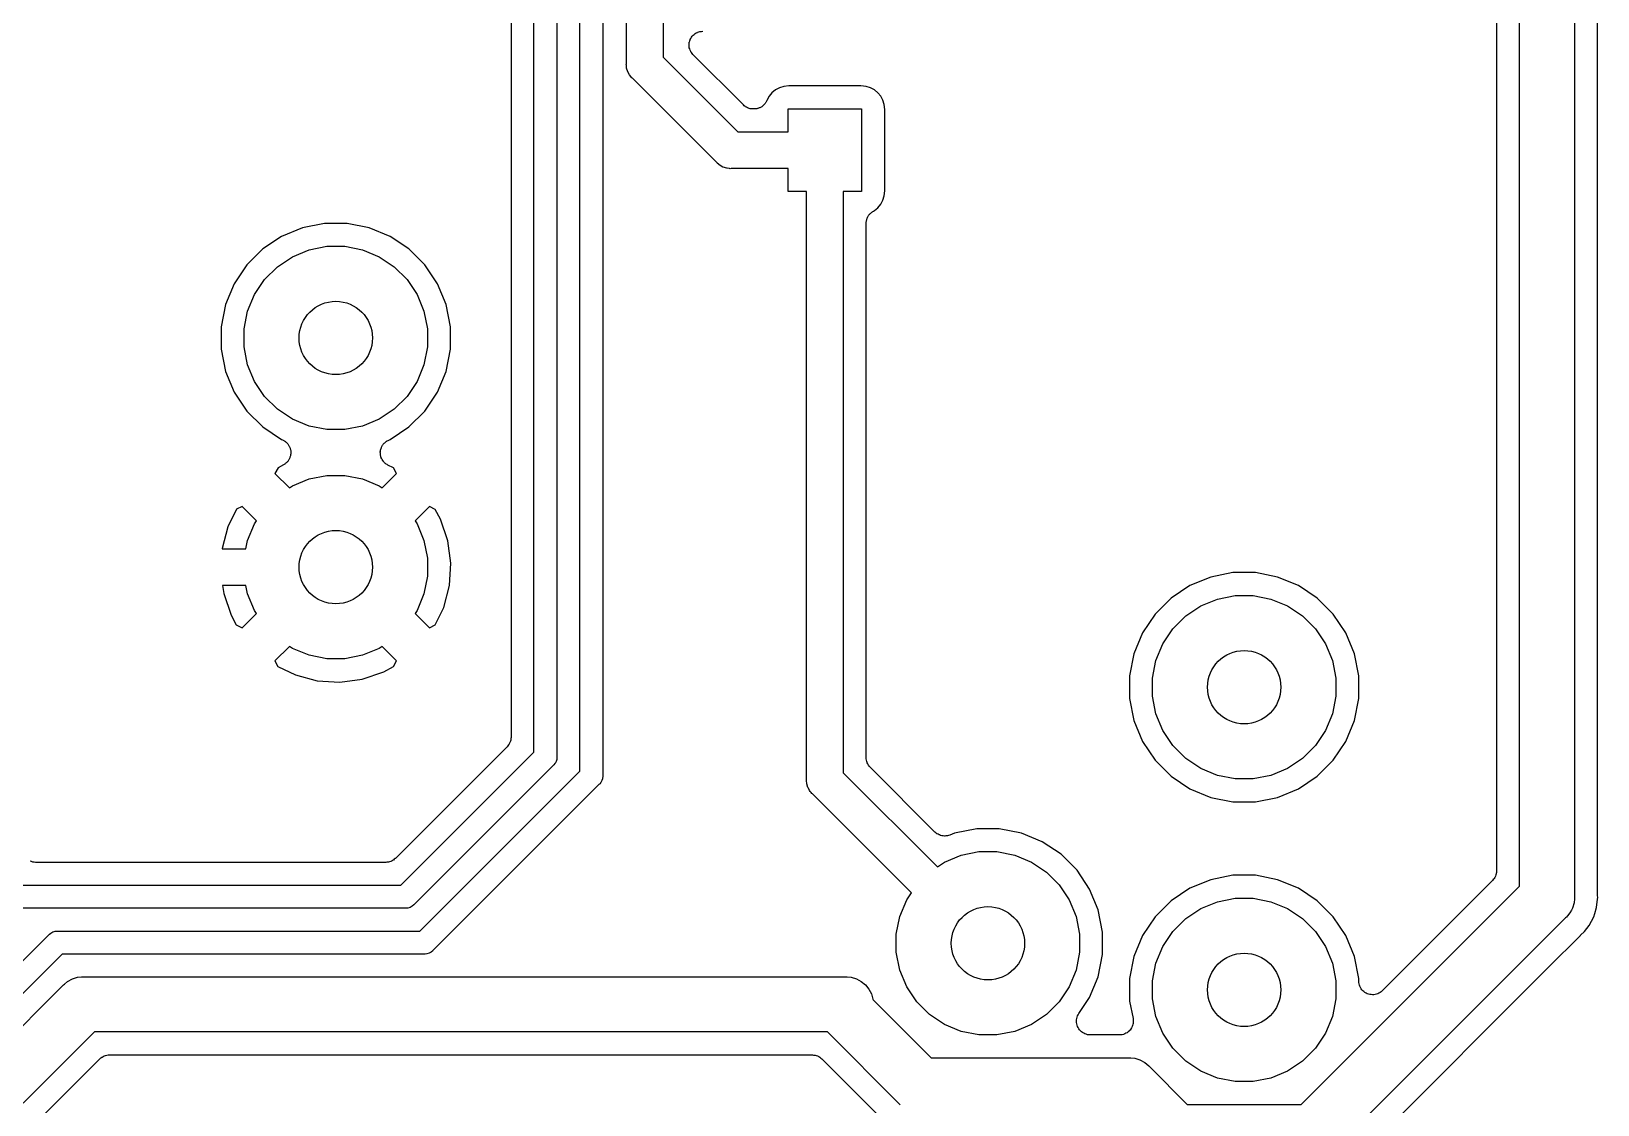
# Model space of a CAD drawing. Extents: x 44 to 126, y -146 to -44.
# Drawn here: x 88.88 to 105.96, y -132.06 to -120.35 of the extents above; entities that cross this region are included whole.
import ezdxf

# ---------------------------------------------------------------- set-up
doc = ezdxf.new("R2010")
doc.units = 0
doc.layers.add('BLACK', color=7, linetype='CONTINUOUS')

msp = doc.modelspace()

# ---------------------------------------------------------------- linework, layer by layer
at = {"layer": 'BLACK', "linetype": 'CONTINUOUS'}
for p, q in [((105.11, -129.678), (105.11, -114.026)), ((105.71, -114.026), (105.71, -129.787)), ((104.86, -114.26), (104.86, -129.512)), ((105.96, -129.768), (105.96, -114.26)), ((95.371, -120.707), (95.371, -114.721)), ((95.771, -114.648), (95.771, -120.634)), ((94.863, -128.141), (94.863, -115.106)), ((95.113, -115.06), (95.113, -128.129)), ((94.613, -115.267), (94.613, -128.264)), ((94.363, -128.218), (94.363, -115.313)), ((94.113, -115.479), (94.113, -128.053)), ((96.0727, -120.431), (96.0791, -120.419)), ((96.0791, -120.419), (96.0797, -120.418)), ((96.0797, -120.418), (96.0802, -120.417)), ((96.0802, -120.417), (96.0889, -120.407)), ((96.0889, -120.407), (96.0975, -120.396)), ((96.0975, -120.396), (96.0983, -120.396)), ((96.0983, -120.396), (96.099, -120.395)), ((96.099, -120.395), (96.1095, -120.386)), ((96.1095, -120.386), (96.12, -120.378)), ((96.12, -120.378), (96.1209, -120.377)), ((96.1209, -120.377), (96.1217, -120.377)), ((96.1217, -120.377), (96.1337, -120.37)), ((96.1337, -120.37), (96.1458, -120.364)), ((96.1458, -120.364), (96.1467, -120.363)), ((96.1467, -120.363), (96.1476, -120.363)), ((96.1476, -120.363), (96.1607, -120.359)), ((96.1607, -120.359), (96.1737, -120.355)), ((96.1737, -120.355), (96.1747, -120.355)), ((96.1747, -120.355), (96.1757, -120.355)), ((96.1757, -120.355), (96.1892, -120.353)), ((96.1892, -120.353), (96.2028, -120.352)), ((96.0543, -120.5), (96.0558, -120.487)), ((96.0544, -120.501), (96.0543, -120.5)), ((96.0543, -120.502), (96.0544, -120.501)), ((96.0557, -120.516), (96.0543, -120.502)), ((96.0568, -120.529), (96.0557, -120.516)), ((96.0558, -120.487), (96.0571, -120.473)), ((96.0571, -120.53), (96.0568, -120.529)), ((96.0571, -120.473), (96.0573, -120.472)), ((96.0572, -120.531), (96.0571, -120.53)), ((96.0612, -120.544), (96.0572, -120.531)), ((96.0573, -120.472), (96.0575, -120.471)), ((96.0575, -120.471), (96.0615, -120.458)), ((96.065, -120.557), (96.0612, -120.544)), ((96.0615, -120.458), (96.0654, -120.445)), ((96.0655, -120.558), (96.065, -120.557)), ((96.0654, -120.445), (96.0659, -120.444)), ((96.0658, -120.559), (96.0655, -120.558)), ((96.0722, -120.571), (96.0658, -120.559)), ((96.0659, -120.444), (96.0662, -120.443)), ((96.0662, -120.443), (96.0727, -120.431)), ((96.0785, -120.583), (96.0722, -120.571)), ((96.0791, -120.584), (96.0785, -120.583)), ((96.0796, -120.585), (96.0791, -120.584)), ((96.0882, -120.596), (96.0796, -120.585)), ((95.37, -120.717), (95.371, -120.707)), ((95.371, -120.727), (95.37, -120.717)), ((95.3739, -120.756), (95.371, -120.727)), ((95.371, -120.727), (95.371, -120.727)), ((95.3853, -120.794), (95.3739, -120.756)), ((95.771, -120.634), (96.5868, -121.45)), ((96.0967, -120.606), (96.0882, -120.596)), ((96.0981, -120.608), (96.0967, -120.606)), ((96.0982, -120.608), (96.0981, -120.608)), ((96.6465, -121.156), (96.0982, -120.608)), ((96.0982, -120.608), (96.0982, -120.608)), ((96.0982, -120.608), (96.0982, -120.608)), ((95.4039, -120.829), (95.3853, -120.794)), ((95.4289, -120.859), (95.4039, -120.829)), ((95.4365, -120.865), (95.4289, -120.859)), ((96.3556, -121.784), (95.4365, -120.865)), ((96.9271, -121.06), (96.902, -121.107)), ((96.9584, -121.022), (96.9271, -121.06)), ((96.9964, -120.991), (96.9584, -121.022)), ((97.0399, -120.968), (96.9964, -120.991)), ((97.087, -120.954), (97.0399, -120.968)), ((97.1434, -120.948), (97.087, -120.954)), ((97.9286, -120.948), (97.1434, -120.948)), ((97.985, -120.954), (97.9286, -120.948)), ((98.0321, -120.968), (97.985, -120.954)), ((98.0756, -120.991), (98.0321, -120.968)), ((98.1136, -121.022), (98.0756, -120.991)), ((98.1449, -121.06), (98.1136, -121.022)), ((98.1681, -121.104), (98.1449, -121.06)), ((98.1824, -121.151), (98.1681, -121.104)), ((96.6571, -121.165), (96.6465, -121.156)), ((96.6678, -121.174), (96.6571, -121.165)), ((96.6685, -121.174), (96.6678, -121.174)), ((96.6691, -121.175), (96.6685, -121.174)), ((96.6813, -121.181), (96.6691, -121.175)), ((96.6934, -121.188), (96.6813, -121.181)), ((96.6942, -121.188), (96.6934, -121.188)), ((96.6949, -121.188), (96.6942, -121.188)), ((96.7082, -121.193), (96.6949, -121.188)), ((96.7213, -121.197), (96.7082, -121.193)), ((96.7221, -121.197), (96.7213, -121.197)), ((96.7229, -121.197), (96.7221, -121.197)), ((96.7367, -121.198), (96.7229, -121.197)), ((96.7504, -121.2), (96.7367, -121.198)), ((96.752, -121.2), (96.7504, -121.2)), ((96.7525, -121.2), (96.752, -121.2)), ((96.752, -121.2), (96.752, -121.2)), ((96.752, -121.2), (96.752, -121.2)), ((96.7635, -121.2), (96.7525, -121.2)), ((96.7702, -121.199), (96.7635, -121.2)), ((96.7769, -121.199), (96.7702, -121.199)), ((96.7847, -121.198), (96.7769, -121.199)), ((96.7926, -121.197), (96.7847, -121.198)), ((96.7991, -121.195), (96.7926, -121.197)), ((96.8057, -121.194), (96.7991, -121.195)), ((96.813, -121.191), (96.8057, -121.194)), ((96.8207, -121.189), (96.813, -121.191)), ((96.8266, -121.186), (96.8207, -121.189)), ((96.8328, -121.183), (96.8266, -121.186)), ((96.8395, -121.179), (96.8328, -121.183)), ((96.8465, -121.175), (96.8395, -121.179)), ((96.8517, -121.171), (96.8465, -121.175)), ((96.8573, -121.167), (96.8517, -121.171)), ((96.863, -121.161), (96.8573, -121.167)), ((96.8692, -121.156), (96.863, -121.161)), ((96.8735, -121.151), (96.8692, -121.156)), ((96.8783, -121.147), (96.8735, -121.151)), ((96.8828, -121.14), (96.8783, -121.147)), ((96.8879, -121.134), (96.8828, -121.14)), ((96.8911, -121.128), (96.8879, -121.134)), ((96.8949, -121.122), (96.8911, -121.128)), ((96.898, -121.115), (96.8949, -121.122)), ((96.9018, -121.108), (96.898, -121.115)), ((96.902, -121.107), (96.9018, -121.108)), ((97.136, -121.45), (97.136, -121.2)), ((97.136, -121.2), (97.936, -121.2)), ((97.936, -121.2), (97.936, -122.1)), ((98.1879, -121.207), (98.1824, -121.151)), ((98.1879, -122.093), (98.1879, -121.207)), ((96.5868, -121.45), (97.136, -121.45)), ((96.3619, -121.792), (96.3556, -121.784)), ((96.3923, -121.817), (96.3619, -121.792)), ((96.423, -121.833), (96.3923, -121.817)), ((96.4271, -121.836), (96.423, -121.833)), ((96.4648, -121.847), (96.4271, -121.836)), ((96.4686, -121.847), (96.4648, -121.847)), ((96.4942, -121.85), (96.4686, -121.847)), ((96.504, -121.851), (96.4942, -121.85)), ((96.4942, -121.85), (96.4942, -121.85)), ((96.5138, -121.85), (96.504, -121.851)), ((97.136, -121.85), (96.5138, -121.85)), ((97.136, -122.1), (97.136, -121.85)), ((97.336, -122.1), (97.136, -122.1)), ((97.336, -128.514), (97.336, -122.1)), ((97.936, -122.1), (97.736, -122.1)), ((97.736, -122.1), (97.736, -128.441)), ((98.1824, -122.149), (98.1879, -122.093)), ((98.0756, -122.309), (98.1136, -122.278)), ((98.1136, -122.278), (98.1449, -122.24)), ((98.1449, -122.24), (98.1681, -122.196)), ((98.1681, -122.196), (98.1824, -122.149)), ((92.0789, -122.448), (91.8374, -122.496)), ((92.3251, -122.448), (92.0789, -122.448)), ((92.5666, -122.496), (92.3251, -122.448)), ((97.986, -122.445), (97.9868, -122.438)), ((97.986, -122.447), (97.986, -122.445)), ((97.986, -128.275), (97.986, -122.447)), ((97.9868, -122.431), (97.9884, -122.423)), ((97.9868, -122.438), (97.9868, -122.431)), ((97.9884, -122.423), (97.9893, -122.415)), ((97.9893, -122.415), (97.9913, -122.409)), ((97.9913, -122.409), (97.9926, -122.403)), ((97.9926, -122.403), (97.9957, -122.395)), ((97.9957, -122.395), (97.9981, -122.388)), ((97.9981, -122.388), (98.0013, -122.382)), ((98.0013, -122.382), (98.0039, -122.376)), ((98.0039, -122.376), (98.0084, -122.369)), ((98.0084, -122.369), (98.0122, -122.362)), ((98.0122, -122.362), (98.0165, -122.357)), ((98.0165, -122.357), (98.0202, -122.351)), ((98.0202, -122.351), (98.0259, -122.346)), ((98.0259, -122.346), (98.031, -122.339)), ((98.031, -122.339), (98.0362, -122.335)), ((98.0362, -122.335), (98.0409, -122.331)), ((98.0409, -122.331), (98.0476, -122.326)), ((98.0476, -122.326), (98.0539, -122.321)), ((98.0539, -122.321), (98.0598, -122.318)), ((98.0598, -122.318), (98.0653, -122.314)), ((98.0653, -122.314), (98.0756, -122.309)), ((91.6099, -122.59), (91.4052, -122.727)), ((91.8374, -122.496), (91.6099, -122.59)), ((92.7941, -122.59), (92.5666, -122.496)), ((92.9988, -122.727), (92.7941, -122.59)), ((91.4052, -122.727), (91.2311, -122.901)), ((91.5645, -122.921), (91.7283, -122.812)), ((91.7283, -122.812), (91.9103, -122.736)), ((91.9103, -122.736), (92.1035, -122.698)), ((92.1035, -122.698), (92.3005, -122.698)), ((92.3005, -122.698), (92.4937, -122.736)), ((92.4937, -122.736), (92.6757, -122.812)), ((92.6757, -122.812), (92.8395, -122.921)), ((93.1729, -122.901), (92.9988, -122.727)), ((91.2311, -122.901), (91.0943, -123.106)), ((91.4252, -123.061), (91.5645, -122.921)), ((92.8395, -122.921), (92.9788, -123.061)), ((93.3097, -123.106), (93.1729, -122.901)), ((91.0943, -123.106), (91, -123.333)), ((91.3158, -123.224), (91.4252, -123.061)), ((92.9788, -123.061), (93.0882, -123.224)), ((93.404, -123.333), (93.3097, -123.106)), ((91.2404, -123.406), (91.3158, -123.224)), ((93.0882, -123.224), (93.1636, -123.406)), ((91, -123.333), (90.952, -123.575)), ((91.202, -123.6), (91.2404, -123.406)), ((93.1636, -123.406), (93.202, -123.6)), ((93.452, -123.575), (93.404, -123.333)), ((90.952, -123.575), (90.952, -123.821)), ((91.202, -123.796), (91.202, -123.6)), ((93.202, -123.6), (93.202, -123.796)), ((93.452, -123.821), (93.452, -123.575)), ((90.952, -123.821), (91, -124.063)), ((91.2404, -123.99), (91.202, -123.796)), ((93.202, -123.796), (93.1636, -123.99)), ((93.404, -124.063), (93.452, -123.821)), ((91.3158, -124.172), (91.2404, -123.99)), ((93.1636, -123.99), (93.0882, -124.172)), ((91, -124.063), (91.0943, -124.29)), ((91.4252, -124.335), (91.3158, -124.172)), ((93.0882, -124.172), (92.9788, -124.335)), ((93.3097, -124.29), (93.404, -124.063)), ((91.0943, -124.29), (91.2311, -124.495)), ((91.5645, -124.475), (91.4252, -124.335)), ((92.9788, -124.335), (92.8395, -124.475)), ((93.1729, -124.495), (93.3097, -124.29)), ((91.2311, -124.495), (91.4052, -124.669)), ((91.7283, -124.584), (91.5645, -124.475)), ((92.8395, -124.475), (92.6757, -124.584)), ((92.9988, -124.669), (93.1729, -124.495)), ((91.4052, -124.669), (91.6099, -124.806)), ((91.9103, -124.66), (91.7283, -124.584)), ((92.1035, -124.698), (91.9103, -124.66)), ((92.4937, -124.66), (92.3005, -124.698)), ((92.6757, -124.584), (92.4937, -124.66)), ((92.7941, -124.806), (92.9988, -124.669)), ((91.6099, -124.806), (91.6193, -124.81)), ((91.6193, -124.81), (91.6212, -124.81)), ((91.6212, -124.81), (91.6274, -124.814)), ((91.6274, -124.814), (91.6339, -124.817)), ((91.6339, -124.817), (91.6402, -124.821)), ((91.6402, -124.821), (91.6469, -124.825)), ((91.6469, -124.825), (91.6523, -124.829)), ((91.6523, -124.829), (91.6581, -124.833)), ((91.6581, -124.833), (91.6634, -124.839)), ((91.6634, -124.839), (91.6693, -124.843)), ((91.6693, -124.843), (91.6737, -124.849)), ((91.6737, -124.849), (91.6786, -124.854)), ((91.6786, -124.854), (91.6828, -124.86)), ((91.6828, -124.86), (91.6876, -124.866)), ((92.3005, -124.698), (92.1035, -124.698)), ((92.7127, -124.867), (92.7159, -124.863)), ((92.7159, -124.863), (92.7186, -124.858)), ((92.7186, -124.858), (92.7252, -124.851)), ((92.7252, -124.851), (92.7313, -124.844)), ((92.7313, -124.844), (92.7352, -124.841)), ((92.7352, -124.841), (92.7387, -124.837)), ((92.7387, -124.837), (92.7465, -124.832)), ((92.7465, -124.832), (92.754, -124.825)), ((92.754, -124.825), (92.7584, -124.823)), ((92.7584, -124.823), (92.7625, -124.82)), ((92.7625, -124.82), (92.7713, -124.816)), ((92.7713, -124.816), (92.7798, -124.812)), ((92.7798, -124.812), (92.7941, -124.806)), ((91.6861, -125.032), (91.6816, -125.038)), ((91.6898, -125.026), (91.6861, -125.032)), ((91.6876, -124.866), (91.6908, -124.873)), ((91.694, -125.019), (91.6898, -125.026)), ((91.6908, -124.873), (91.6947, -124.878)), ((91.6967, -125.013), (91.694, -125.019)), ((91.6947, -124.878), (91.6976, -124.885)), ((91.7001, -125.007), (91.6967, -125.013)), ((91.6976, -124.885), (91.7011, -124.892)), ((91.7024, -124.999), (91.7001, -125.007)), ((91.7011, -124.892), (91.7031, -124.899)), ((91.7053, -124.992), (91.7024, -124.999)), ((91.7031, -124.899), (91.7057, -124.906)), ((91.7067, -124.985), (91.7053, -124.992)), ((91.7057, -124.906), (91.7072, -124.913)), ((91.7088, -124.979), (91.7067, -124.985)), ((91.7072, -124.913), (91.7093, -124.92)), ((91.7096, -124.971), (91.7088, -124.979)), ((91.7093, -124.92), (91.7099, -124.927)), ((91.7111, -124.964), (91.7096, -124.971)), ((91.7099, -124.927), (91.7113, -124.934)), ((91.7112, -124.957), (91.7111, -124.964)), ((91.7113, -124.934), (91.7112, -124.942)), ((91.7112, -124.942), (91.7119, -124.95)), ((91.7119, -124.95), (91.7112, -124.957)), ((92.6872, -124.949), (92.6877, -124.944)), ((92.6881, -124.959), (92.6872, -124.949)), ((92.6876, -124.939), (92.6892, -124.93)), ((92.6877, -124.944), (92.6876, -124.939)), ((92.6884, -124.969), (92.6881, -124.959)), ((92.6895, -124.974), (92.6884, -124.969)), ((92.6892, -124.93), (92.6902, -124.92)), ((92.6899, -124.979), (92.6895, -124.974)), ((92.6927, -124.988), (92.6899, -124.979)), ((92.6902, -124.92), (92.6917, -124.916)), ((92.6917, -124.916), (92.6926, -124.911)), ((92.6926, -124.911), (92.696, -124.902)), ((92.6948, -124.997), (92.6927, -124.988)), ((92.6968, -125.002), (92.6948, -124.997)), ((92.696, -124.902), (92.6988, -124.892)), ((92.6982, -125.007), (92.6968, -125.002)), ((92.7027, -125.015), (92.6982, -125.007)), ((92.6988, -124.892), (92.7012, -124.888)), ((92.7012, -124.888), (92.703, -124.883)), ((92.7066, -125.024), (92.7027, -125.015)), ((92.703, -124.883), (92.7081, -124.875)), ((92.7095, -125.028), (92.7066, -125.024)), ((92.7081, -124.875), (92.7127, -124.867)), ((92.7118, -125.033), (92.7095, -125.028)), ((92.7179, -125.04), (92.7118, -125.033)), ((91.5725, -125.113), (91.539, -125.176)), ((91.539, -125.176), (91.6964, -125.333)), ((91.6326, -125.081), (91.5725, -125.113)), ((91.6385, -125.077), (91.6326, -125.081)), ((91.6447, -125.073), (91.6385, -125.077)), ((91.6506, -125.068), (91.6447, -125.073)), ((91.657, -125.064), (91.6506, -125.068)), ((91.662, -125.059), (91.657, -125.064)), ((91.6674, -125.055), (91.662, -125.059)), ((91.6723, -125.049), (91.6674, -125.055)), ((91.6777, -125.044), (91.6723, -125.049)), ((91.6816, -125.038), (91.6777, -125.044)), ((91.9103, -125.236), (92.1035, -125.198)), ((92.1035, -125.198), (92.3005, -125.198)), ((92.3005, -125.198), (92.4937, -125.236)), ((92.7076, -125.333), (92.865, -125.176)), ((92.7234, -125.048), (92.7179, -125.04)), ((92.7271, -125.051), (92.7234, -125.048)), ((92.7302, -125.055), (92.7271, -125.051)), ((92.7376, -125.062), (92.7302, -125.055)), ((92.7446, -125.068), (92.7376, -125.062)), ((92.7488, -125.071), (92.7446, -125.068)), ((92.7527, -125.074), (92.7488, -125.071)), ((92.7611, -125.079), (92.7527, -125.074)), ((92.7693, -125.084), (92.7611, -125.079)), ((92.7711, -125.085), (92.7693, -125.084)), ((92.8328, -125.115), (92.7711, -125.085)), ((92.865, -125.176), (92.8328, -125.115)), ((91.6964, -125.333), (91.7283, -125.312)), ((91.7283, -125.312), (91.9103, -125.236)), ((92.4937, -125.236), (92.6757, -125.312)), ((92.6757, -125.312), (92.7076, -125.333)), ((91.1798, -125.535), (91.1192, -125.567)), ((91.3372, -125.692), (91.1798, -125.535)), ((93.2242, -125.535), (93.0668, -125.692)), ((93.2874, -125.569), (93.2242, -125.535)), ((91.1192, -125.567), (91.0256, -125.758)), ((91.3158, -125.724), (91.3372, -125.692)), ((93.0668, -125.692), (93.0882, -125.724)), ((93.3442, -125.675), (93.2874, -125.569)), ((93.4247, -125.91), (93.3442, -125.675)), ((91.0256, -125.758), (90.9623, -125.996)), ((91.2404, -125.906), (91.3158, -125.724)), ((93.0882, -125.724), (93.1636, -125.906)), ((90.9623, -125.996), (90.9622, -125.998)), ((90.9622, -125.998), (91.2222, -125.998)), ((91.2222, -125.998), (91.2404, -125.906)), ((93.1636, -125.906), (93.202, -126.1)), ((93.4573, -126.154), (93.4247, -125.91)), ((93.202, -126.1), (93.202, -126.296)), ((93.4417, -126.4), (93.4573, -126.154)), ((90.9676, -126.398), (90.9793, -126.486)), ((91.2222, -126.398), (90.9676, -126.398)), ((91.2404, -126.49), (91.2222, -126.398)), ((93.202, -126.296), (93.1636, -126.49)), ((93.3784, -126.638), (93.4417, -126.4)), ((101.516, -126.4), (101.311, -126.537)), ((101.743, -126.306), (101.516, -126.4)), ((101.985, -126.258), (101.743, -126.306)), ((102.231, -126.258), (101.985, -126.258)), ((102.473, -126.306), (102.231, -126.258)), ((102.7, -126.4), (102.473, -126.306)), ((102.905, -126.537), (102.7, -126.4)), ((90.9793, -126.486), (91.0598, -126.721)), ((91.3158, -126.672), (91.2404, -126.49)), ((93.1636, -126.49), (93.0882, -126.672)), ((101.311, -126.537), (101.137, -126.711)), ((101.634, -126.622), (101.816, -126.546)), ((101.816, -126.546), (102.01, -126.508)), ((102.01, -126.508), (102.206, -126.508)), ((102.206, -126.508), (102.4, -126.546)), ((102.4, -126.546), (102.582, -126.622)), ((103.079, -126.711), (102.905, -126.537)), ((91.0598, -126.721), (91.1166, -126.827)), ((91.1798, -126.861), (91.3372, -126.704)), ((91.3372, -126.704), (91.3158, -126.672)), ((93.0882, -126.672), (93.0668, -126.704)), ((93.0668, -126.704), (93.2242, -126.861)), ((93.2848, -126.829), (93.3784, -126.638)), ((101.137, -126.711), (101, -126.916)), ((101.331, -126.871), (101.471, -126.731)), ((101.471, -126.731), (101.634, -126.622)), ((102.582, -126.622), (102.745, -126.731)), ((102.745, -126.731), (102.885, -126.871)), ((103.216, -126.916), (103.079, -126.711)), ((91.1166, -126.827), (91.1798, -126.861)), ((93.2242, -126.861), (93.2848, -126.829)), ((101.222, -127.034), (101.331, -126.871)), ((102.885, -126.871), (102.994, -127.034)), ((91.6964, -127.063), (91.539, -127.22)), ((91.7283, -127.084), (91.6964, -127.063)), ((91.9103, -127.16), (91.7283, -127.084)), ((92.6757, -127.084), (92.4937, -127.16)), ((92.7076, -127.063), (92.6757, -127.084)), ((92.865, -127.22), (92.7076, -127.063)), ((101, -126.916), (100.906, -127.143)), ((101.146, -127.216), (101.222, -127.034)), ((102.994, -127.034), (103.07, -127.216)), ((103.31, -127.143), (103.216, -126.916)), ((91.539, -127.22), (91.5712, -127.281)), ((92.1035, -127.198), (91.9103, -127.16)), ((92.3005, -127.198), (92.1035, -127.198)), ((92.4937, -127.16), (92.3005, -127.198)), ((92.8315, -127.283), (92.865, -127.22)), ((100.906, -127.143), (100.858, -127.385)), ((101.108, -127.41), (101.146, -127.216)), ((103.07, -127.216), (103.108, -127.41)), ((103.358, -127.385), (103.31, -127.143)), ((91.5712, -127.281), (91.7619, -127.374)), ((91.7619, -127.374), (91.9999, -127.438)), ((92.2456, -127.453), (92.4897, -127.421)), ((92.4897, -127.421), (92.7251, -127.34)), ((92.7251, -127.34), (92.8315, -127.283)), ((100.858, -127.385), (100.858, -127.631)), ((101.108, -127.606), (101.108, -127.41)), ((103.108, -127.41), (103.108, -127.606)), ((103.358, -127.631), (103.358, -127.385)), ((91.9999, -127.438), (92.2456, -127.453)), ((100.858, -127.631), (100.906, -127.873)), ((101.146, -127.8), (101.108, -127.606)), ((103.108, -127.606), (103.07, -127.8)), ((103.31, -127.873), (103.358, -127.631)), ((100.906, -127.873), (101, -128.1)), ((101.222, -127.982), (101.146, -127.8)), ((103.07, -127.8), (102.994, -127.982)), ((103.216, -128.1), (103.31, -127.873)), ((94.1055, -128.097), (94.1015, -128.11)), ((94.1097, -128.084), (94.1055, -128.097)), ((94.1098, -128.083), (94.1097, -128.084)), ((94.11, -128.082), (94.1098, -128.083)), ((94.1114, -128.068), (94.11, -128.082)), ((94.113, -128.055), (94.1114, -128.068)), ((94.113, -128.053), (94.113, -128.053)), ((94.113, -128.053), (94.113, -128.053)), ((94.113, -128.053), (94.113, -128.053)), ((94.113, -128.053), (94.113, -128.055)), ((101, -128.1), (101.137, -128.305)), ((101.331, -128.145), (101.222, -127.982)), ((102.994, -127.982), (102.885, -128.145)), ((103.079, -128.305), (103.216, -128.1)), ((94.0691, -128.159), (92.8526, -129.375)), ((92.9122, -129.669), (94.363, -128.218)), ((94.0779, -128.148), (94.0691, -128.159)), ((94.0868, -128.137), (94.0779, -128.148)), ((94.0871, -128.137), (94.0868, -128.137)), ((94.0876, -128.136), (94.0871, -128.137)), ((94.0942, -128.124), (94.0876, -128.136)), ((94.1009, -128.112), (94.0942, -128.124)), ((94.1011, -128.111), (94.1009, -128.112)), ((94.1015, -128.11), (94.1011, -128.111)), ((94.613, -128.276), (94.6112, -128.295)), ((94.613, -128.264), (94.6136, -128.27)), ((94.6136, -128.27), (94.613, -128.276)), ((94.613, -128.276), (94.613, -128.276)), ((94.863, -128.425), (94.863, -128.141)), ((94.863, -128.141), (94.863, -128.141)), ((95.113, -128.129), (95.113, -128.471)), ((97.9874, -128.289), (97.986, -128.275)), ((101.471, -128.285), (101.331, -128.145)), ((102.885, -128.145), (102.745, -128.285)), ((94.5721, -128.363), (93.0567, -129.878)), ((93.1193, -130.169), (94.863, -128.425)), ((94.5768, -128.359), (94.5721, -128.363)), ((94.5807, -128.354), (94.5768, -128.359)), ((94.5924, -128.34), (94.5807, -128.354)), ((94.5807, -128.354), (94.5807, -128.354)), ((94.5931, -128.339), (94.5924, -128.34)), ((94.604, -128.318), (94.5931, -128.339)), ((94.6112, -128.295), (94.604, -128.318)), ((97.736, -128.441), (98.7626, -129.468)), ((97.9886, -128.303), (97.9874, -128.289)), ((97.9888, -128.304), (97.9886, -128.303)), ((97.9889, -128.305), (97.9888, -128.304)), ((97.9929, -128.318), (97.9889, -128.305)), ((97.9967, -128.331), (97.9929, -128.318)), ((97.9971, -128.332), (97.9967, -128.331)), ((97.9973, -128.333), (97.9971, -128.332)), ((98.0038, -128.345), (97.9973, -128.333)), ((98.0102, -128.357), (98.0038, -128.345)), ((98.0107, -128.358), (98.0102, -128.357)), ((98.0111, -128.358), (98.0107, -128.358)), ((98.0198, -128.369), (98.0111, -128.358)), ((98.0285, -128.38), (98.0198, -128.369)), ((98.0295, -128.381), (98.0285, -128.38)), ((98.0296, -128.381), (98.0295, -128.381)), ((98.0299, -128.382), (98.0296, -128.381)), ((98.0296, -128.381), (98.0296, -128.381)), ((98.7364, -129.088), (98.0299, -128.382)), ((101.137, -128.305), (101.311, -128.479)), ((101.634, -128.394), (101.471, -128.285)), ((101.816, -128.47), (101.634, -128.394)), ((102.582, -128.394), (102.4, -128.47)), ((102.745, -128.285), (102.582, -128.394)), ((102.905, -128.479), (103.079, -128.305)), ((95.0721, -128.57), (93.2638, -130.378)), ((95.0768, -128.566), (95.0721, -128.57)), ((95.0807, -128.561), (95.0768, -128.566)), ((95.0924, -128.547), (95.0807, -128.561)), ((95.0807, -128.561), (95.0807, -128.561)), ((95.1041, -128.525), (95.0924, -128.547)), ((95.1097, -128.506), (95.1041, -128.525)), ((95.1112, -128.502), (95.1097, -128.506)), ((95.113, -128.483), (95.1112, -128.502)), ((95.113, -128.471), (95.1136, -128.477)), ((95.1136, -128.477), (95.113, -128.483)), ((95.113, -128.483), (95.113, -128.483)), ((97.335, -128.524), (97.336, -128.514)), ((97.3389, -128.563), (97.335, -128.524)), ((97.3503, -128.601), (97.3389, -128.563)), ((97.3556, -128.611), (97.3503, -128.601)), ((97.3689, -128.636), (97.3556, -128.611)), ((101.311, -128.479), (101.516, -128.616)), ((101.516, -128.616), (101.743, -128.71)), ((102.01, -128.508), (101.816, -128.47)), ((102.206, -128.508), (102.01, -128.508)), ((102.4, -128.47), (102.206, -128.508)), ((102.473, -128.71), (102.7, -128.616)), ((102.7, -128.616), (102.905, -128.479)), ((97.3767, -128.645), (97.3689, -128.636)), ((97.3876, -128.658), (97.3767, -128.645)), ((97.3939, -128.666), (97.3876, -128.658)), ((97.4015, -128.672), (97.3939, -128.666)), ((98.4797, -129.751), (97.4015, -128.672)), ((101.743, -128.71), (101.985, -128.758)), ((101.985, -128.758), (102.231, -128.758)), ((102.231, -128.758), (102.473, -128.71)), ((98.7472, -129.097), (98.7364, -129.088)), ((98.758, -129.106), (98.7472, -129.097)), ((98.7585, -129.106), (98.758, -129.106)), ((98.759, -129.107), (98.7585, -129.106)), ((98.7713, -129.113), (98.759, -129.107)), ((98.7836, -129.12), (98.7713, -129.113)), ((98.7843, -129.12), (98.7836, -129.12)), ((98.7848, -129.12), (98.7843, -129.12)), ((98.7982, -129.125), (98.7848, -129.12)), ((98.8116, -129.129), (98.7982, -129.125)), ((98.8122, -129.129), (98.8116, -129.129)), ((98.8128, -129.129), (98.8122, -129.129)), ((98.8268, -129.13), (98.8128, -129.129)), ((98.8407, -129.132), (98.8268, -129.13)), ((98.8413, -129.132), (98.8407, -129.132)), ((98.842, -129.132), (98.8413, -129.132)), ((98.8559, -129.131), (98.842, -129.132)), ((98.8698, -129.129), (98.8559, -129.131)), ((98.8705, -129.129), (98.8698, -129.129)), ((98.8711, -129.129), (98.8705, -129.129)), ((98.8845, -129.125), (98.8711, -129.129)), ((98.8979, -129.121), (98.8845, -129.125)), ((98.8991, -129.121), (98.8979, -129.121)), ((98.8992, -129.121), (98.8991, -129.121)), ((98.8999, -129.121), (98.8992, -129.121)), ((98.8992, -129.121), (98.8992, -129.121)), ((98.9494, -129.1), (98.8999, -129.121)), ((99.1909, -129.052), (98.9494, -129.1)), ((99.4371, -129.052), (99.1909, -129.052)), ((99.6786, -129.1), (99.4371, -129.052)), ((99.9061, -129.194), (99.6786, -129.1)), ((99.0223, -129.34), (99.2155, -129.302)), ((99.2155, -129.302), (99.4125, -129.302)), ((99.4125, -129.302), (99.6057, -129.34)), ((100.111, -129.331), (99.9061, -129.194)), ((88.8834, -129.411), (88.87, -129.407)), ((88.8967, -129.416), (88.8834, -129.411)), ((88.8974, -129.416), (88.8967, -129.416)), ((88.898, -129.416), (88.8974, -129.416)), ((88.9119, -129.417), (88.898, -129.416)), ((88.9258, -129.419), (88.9119, -129.417)), ((88.9271, -129.419), (88.9258, -129.419)), ((88.9279, -129.419), (88.9271, -129.419)), ((88.9271, -129.419), (88.9271, -129.419)), ((88.9271, -129.419), (88.9271, -129.419)), ((92.7465, -129.419), (88.9279, -129.419)), ((92.7603, -129.418), (92.7465, -129.419)), ((92.7741, -129.416), (92.7603, -129.418)), ((92.7749, -129.416), (92.7741, -129.416)), ((92.7757, -129.416), (92.7749, -129.416)), ((92.789, -129.412), (92.7757, -129.416)), ((92.8022, -129.408), (92.789, -129.412)), ((92.8029, -129.408), (92.8022, -129.408)), ((92.8037, -129.408), (92.8029, -129.408)), ((92.816, -129.401), (92.8037, -129.408)), ((92.8282, -129.395), (92.816, -129.401)), ((92.8289, -129.394), (92.8282, -129.395)), ((92.8295, -129.394), (92.8289, -129.394)), ((92.8403, -129.385), (92.8295, -129.394)), ((92.8511, -129.377), (92.8403, -129.385)), ((92.8522, -129.375), (92.8511, -129.377)), ((92.8523, -129.375), (92.8522, -129.375)), ((92.8522, -129.375), (92.8522, -129.375)), ((92.8526, -129.375), (92.8523, -129.375)), ((98.7626, -129.468), (98.8403, -129.416)), ((98.8403, -129.416), (99.0223, -129.34)), ((99.6057, -129.34), (99.7877, -129.416)), ((99.7877, -129.416), (99.9515, -129.525)), ((100.285, -129.505), (100.111, -129.331)), ((99.9515, -129.525), (100.091, -129.665)), ((100.422, -129.71), (100.285, -129.505)), ((101.743, -129.608), (101.516, -129.702)), ((101.985, -129.56), (101.743, -129.608)), ((102.231, -129.56), (101.985, -129.56)), ((102.473, -129.608), (102.231, -129.56)), ((102.7, -129.702), (102.473, -129.608)), ((104.816, -129.618), (103.614, -130.82)), ((104.825, -129.607), (104.816, -129.618)), ((104.834, -129.597), (104.825, -129.607)), ((104.835, -129.595), (104.834, -129.596)), ((104.834, -129.596), (104.834, -129.597)), ((104.841, -129.583), (104.835, -129.595)), ((104.848, -129.571), (104.841, -129.583)), ((104.853, -129.556), (104.848, -129.57)), ((104.848, -129.57), (104.848, -129.57)), ((104.848, -129.57), (104.848, -129.571)), ((104.857, -129.543), (104.853, -129.556)), ((104.858, -129.528), (104.857, -129.542)), ((104.857, -129.542), (104.857, -129.542)), ((104.857, -129.542), (104.857, -129.543)), ((104.86, -129.514), (104.858, -129.528)), ((104.86, -129.512), (104.86, -129.513)), ((104.86, -129.513), (104.86, -129.513)), ((104.86, -129.513), (104.86, -129.513)), ((104.86, -129.513), (104.86, -129.514)), ((88.6247, -129.669), (92.9122, -129.669)), ((98.4278, -129.828), (98.4797, -129.751)), ((100.091, -129.665), (100.2, -129.828)), ((100.516, -129.937), (100.422, -129.71)), ((101.516, -129.702), (101.311, -129.839)), ((101.816, -129.848), (102.01, -129.81)), ((102.01, -129.81), (102.206, -129.81)), ((102.206, -129.81), (102.4, -129.848)), ((102.905, -129.839), (102.7, -129.702)), ((102.728, -132.06), (105.11, -129.678)), ((105.71, -129.817), (105.706, -129.861)), ((105.71, -129.787), (105.711, -129.802)), ((105.711, -129.802), (105.71, -129.817)), ((105.71, -129.817), (105.71, -129.817)), ((105.961, -129.774), (105.96, -129.768)), ((105.961, -129.78), (105.961, -129.774)), ((105.961, -129.782), (105.961, -129.78)), ((105.963, -129.802), (105.961, -129.782)), ((105.961, -129.822), (105.963, -129.802)), ((92.9579, -129.919), (88.6247, -129.919)), ((92.964, -129.92), (92.9579, -129.919)), ((92.9701, -129.919), (92.964, -129.92)), ((92.9885, -129.917), (92.9701, -129.919)), ((92.9701, -129.919), (92.9701, -129.919)), ((93.0121, -129.91), (92.9885, -129.917)), ((93.0338, -129.898), (93.0121, -129.91)), ((93.0528, -129.883), (93.0338, -129.898)), ((93.0567, -129.878), (93.0528, -129.883)), ((98.3524, -130.01), (98.4278, -129.828)), ((100.2, -129.828), (100.276, -130.01)), ((100.564, -130.179), (100.516, -129.937)), ((101.311, -129.839), (101.137, -130.013)), ((101.471, -130.033), (101.634, -129.924)), ((101.634, -129.924), (101.816, -129.848)), ((102.4, -129.848), (102.582, -129.924)), ((102.582, -129.924), (102.745, -130.033)), ((103.079, -130.013), (102.905, -129.839)), ((105.661, -129.969), (105.635, -130.001)), ((105.676, -129.94), (105.661, -129.969)), ((105.689, -129.917), (105.676, -129.94)), ((105.706, -129.861), (105.689, -129.917)), ((105.921, -130.013), (105.932, -129.975)), ((105.932, -129.975), (105.952, -129.91)), ((105.932, -129.975), (105.932, -129.975)), ((105.952, -129.91), (105.961, -129.822)), ((105.961, -129.822), (105.961, -129.822)), ((98.314, -130.204), (98.3524, -130.01)), ((100.276, -130.01), (100.314, -130.204)), ((101.137, -130.013), (101, -130.218)), ((101.331, -130.173), (101.471, -130.033)), ((102.745, -130.033), (102.885, -130.173)), ((105.612, -130.025), (103.075, -132.562)), ((103.216, -130.218), (103.079, -130.013)), ((105.623, -130.015), (105.612, -130.025)), ((105.635, -130.001), (105.623, -130.015)), ((105.818, -130.172), (105.87, -130.109)), ((105.87, -130.109), (105.921, -130.013)), ((88.2382, -131.044), (89.0723, -130.21)), ((89.0723, -130.21), (89.0762, -130.205)), ((89.0762, -130.205), (89.0809, -130.201)), ((89.0809, -130.201), (89.0952, -130.19)), ((89.0809, -130.201), (89.0809, -130.201)), ((89.0952, -130.19), (89.1169, -130.178)), ((89.1169, -130.178), (89.1185, -130.178)), ((89.1185, -130.178), (89.1405, -130.171)), ((89.1405, -130.171), (89.1589, -130.169)), ((89.1589, -130.169), (89.165, -130.168)), ((89.1589, -130.169), (89.1589, -130.169)), ((89.165, -130.168), (89.1711, -130.169)), ((89.1711, -130.169), (93.1193, -130.169)), ((98.314, -130.4), (98.314, -130.204)), ((100.314, -130.204), (100.314, -130.4)), ((100.564, -130.425), (100.564, -130.179)), ((101, -130.218), (100.906, -130.445)), ((101.222, -130.336), (101.331, -130.173)), ((102.885, -130.173), (102.994, -130.336)), ((103.31, -130.445), (103.216, -130.218)), ((105.424, -130.566), (105.775, -130.215)), ((105.775, -130.215), (105.776, -130.214)), ((105.776, -130.214), (105.818, -130.172)), ((89.2168, -130.419), (88.3827, -131.253)), ((93.165, -130.419), (89.2168, -130.419)), ((93.1711, -130.42), (93.165, -130.419)), ((93.1772, -130.419), (93.1711, -130.42)), ((93.1956, -130.417), (93.1772, -130.419)), ((93.1772, -130.419), (93.1772, -130.419)), ((93.2192, -130.41), (93.1956, -130.417)), ((93.2409, -130.398), (93.2192, -130.41)), ((93.2599, -130.383), (93.2409, -130.398)), ((93.2638, -130.378), (93.2599, -130.383)), ((98.3524, -130.594), (98.314, -130.4)), ((100.314, -130.4), (100.276, -130.594)), ((100.516, -130.667), (100.564, -130.425)), ((100.906, -130.445), (100.858, -130.687)), ((101.146, -130.518), (101.222, -130.336)), ((102.994, -130.336), (103.07, -130.518)), ((103.358, -130.687), (103.31, -130.445)), ((89.3858, -130.673), (89.4299, -130.669)), ((89.4299, -130.669), (89.4446, -130.668)), ((89.4299, -130.669), (89.4299, -130.669)), ((89.4446, -130.668), (89.4593, -130.669)), ((89.4593, -130.669), (97.7493, -130.669)), ((97.7493, -130.669), (97.764, -130.668)), ((97.764, -130.668), (97.7787, -130.669)), ((97.7787, -130.669), (97.8228, -130.673)), ((98.4278, -130.776), (98.3524, -130.594)), ((100.276, -130.594), (100.2, -130.776)), ((100.422, -130.894), (100.516, -130.667)), ((101.108, -130.712), (101.146, -130.518)), ((103.07, -130.518), (103.108, -130.712)), ((103.265, -132.725), (105.424, -130.566)), ((88.4453, -131.544), (89.222, -130.767)), ((89.222, -130.767), (89.2314, -130.756)), ((89.2314, -130.756), (89.2429, -130.746)), ((89.2429, -130.746), (89.2771, -130.718)), ((89.2429, -130.746), (89.2429, -130.746)), ((89.2771, -130.718), (89.3292, -130.691)), ((89.3292, -130.691), (89.343, -130.686)), ((89.343, -130.686), (89.3858, -130.673)), ((97.8228, -130.673), (97.8794, -130.691)), ((97.8794, -130.691), (97.9315, -130.718)), ((97.9315, -130.718), (97.9772, -130.756)), ((97.9772, -130.756), (98.0146, -130.802)), ((98.0146, -130.802), (98.0425, -130.854)), ((98.5372, -130.939), (98.4278, -130.776)), ((100.2, -130.776), (100.091, -130.939)), ((100.858, -130.687), (100.858, -130.933)), ((101.108, -130.908), (101.108, -130.712)), ((103.108, -130.712), (103.108, -130.908)), ((103.358, -130.714), (103.358, -130.687)), ((103.359, -130.728), (103.358, -130.714)), ((103.361, -130.743), (103.359, -130.728)), ((103.365, -130.757), (103.361, -130.743)), ((103.361, -130.743), (103.361, -130.743)), ((103.361, -130.743), (103.361, -130.743)), ((103.369, -130.771), (103.365, -130.757)), ((103.376, -130.784), (103.369, -130.771)), ((103.369, -130.771), (103.369, -130.771)), ((103.369, -130.771), (103.369, -130.771)), ((103.383, -130.797), (103.376, -130.784)), ((103.392, -130.808), (103.383, -130.797)), ((103.383, -130.797), (103.383, -130.797)), ((103.383, -130.797), (103.383, -130.797)), ((103.401, -130.819), (103.392, -130.808)), ((103.401, -130.82), (103.401, -130.819)), ((103.402, -130.82), (103.401, -130.82)), ((103.413, -130.829), (103.402, -130.82)), ((103.424, -130.838), (103.413, -130.829)), ((103.437, -130.845), (103.424, -130.838)), ((103.424, -130.838), (103.424, -130.838)), ((103.424, -130.838), (103.424, -130.838)), ((103.59, -130.84), (103.577, -130.846)), ((103.601, -130.831), (103.59, -130.84)), ((103.59, -130.84), (103.59, -130.84)), ((103.59, -130.84), (103.59, -130.84)), ((103.613, -130.822), (103.601, -130.831)), ((103.614, -130.82), (103.613, -130.821)), ((103.613, -130.821), (103.613, -130.821)), ((103.613, -130.821), (103.613, -130.821)), ((103.613, -130.821), (103.613, -130.822)), ((98.0425, -130.854), (98.0597, -130.91)), ((98.0597, -130.91), (98.0604, -130.918)), ((98.0604, -130.918), (98.6943, -131.552)), ((98.6765, -131.079), (98.5372, -130.939)), ((100.091, -130.939), (99.9515, -131.079)), ((100.305, -131.069), (100.422, -130.894)), ((100.858, -130.933), (100.896, -131.123)), ((101.146, -131.102), (101.108, -130.908)), ((103.108, -130.908), (103.07, -131.102)), ((103.449, -130.852), (103.437, -130.845)), ((103.45, -130.852), (103.449, -130.852)), ((103.463, -130.857), (103.45, -130.852)), ((103.45, -130.852), (103.45, -130.852)), ((103.477, -130.861), (103.463, -130.857)), ((103.478, -130.861), (103.477, -130.861)), ((103.492, -130.862), (103.478, -130.861)), ((103.478, -130.861), (103.478, -130.861)), ((103.506, -130.864), (103.492, -130.862)), ((103.507, -130.864), (103.506, -130.864)), ((103.521, -130.863), (103.507, -130.864)), ((103.507, -130.864), (103.507, -130.864)), ((103.536, -130.861), (103.521, -130.863)), ((103.55, -130.857), (103.536, -130.861)), ((103.536, -130.861), (103.536, -130.861)), ((103.536, -130.861), (103.536, -130.861)), ((103.564, -130.853), (103.55, -130.857)), ((103.577, -130.846), (103.564, -130.853)), ((103.564, -130.853), (103.564, -130.853)), ((103.564, -130.853), (103.564, -130.853)), ((98.8403, -131.188), (98.6765, -131.079)), ((99.9515, -131.079), (99.7877, -131.188)), ((100.28, -131.151), (100.281, -131.137)), ((100.28, -131.152), (100.28, -131.151)), ((100.28, -131.151), (100.28, -131.151)), ((100.281, -131.166), (100.28, -131.152)), ((100.281, -131.137), (100.283, -131.122)), ((100.282, -131.18), (100.281, -131.166)), ((100.283, -131.18), (100.282, -131.18)), ((100.283, -131.122), (100.287, -131.108)), ((100.283, -131.122), (100.283, -131.122)), ((100.283, -131.122), (100.283, -131.122)), ((100.283, -131.181), (100.283, -131.18)), ((100.287, -131.194), (100.283, -131.181)), ((100.287, -131.108), (100.291, -131.094)), ((100.291, -131.094), (100.291, -131.094)), ((100.291, -131.094), (100.292, -131.094)), ((100.292, -131.094), (100.298, -131.081)), ((100.298, -131.081), (100.305, -131.069)), ((100.895, -131.183), (100.891, -131.197)), ((100.896, -131.182), (100.895, -131.183)), ((100.895, -131.183), (100.895, -131.183)), ((100.896, -131.123), (100.896, -131.124)), ((100.896, -131.124), (100.896, -131.124)), ((100.896, -131.124), (100.896, -131.124)), ((100.896, -131.124), (100.896, -131.125)), ((100.896, -131.125), (100.897, -131.139)), ((100.897, -131.168), (100.896, -131.182)), ((100.897, -131.139), (100.899, -131.153)), ((100.899, -131.154), (100.897, -131.168)), ((100.899, -131.153), (100.899, -131.154)), ((100.899, -131.154), (100.899, -131.154)), ((101.222, -131.284), (101.146, -131.102)), ((103.07, -131.102), (102.994, -131.284)), ((89.5689, -131.269), (88.7921, -132.046)), ((97.5628, -131.269), (89.5689, -131.269)), ((98.3474, -132.054), (97.5628, -131.269)), ((99.0223, -131.264), (98.8403, -131.188)), ((99.2155, -131.302), (99.0223, -131.264)), ((99.4125, -131.302), (99.2155, -131.302)), ((99.6057, -131.264), (99.4125, -131.302)), ((99.7877, -131.188), (99.6057, -131.264)), ((100.291, -131.208), (100.287, -131.194)), ((100.291, -131.209), (100.291, -131.208)), ((100.291, -131.208), (100.291, -131.208)), ((100.298, -131.221), (100.291, -131.209)), ((100.304, -131.234), (100.298, -131.221)), ((100.305, -131.234), (100.304, -131.234)), ((100.305, -131.235), (100.305, -131.234)), ((100.314, -131.246), (100.305, -131.235)), ((100.323, -131.257), (100.314, -131.246)), ((100.334, -131.266), (100.323, -131.257)), ((100.323, -131.257), (100.323, -131.257)), ((100.323, -131.257), (100.323, -131.257)), ((100.345, -131.276), (100.334, -131.266)), ((100.346, -131.276), (100.345, -131.276)), ((100.345, -131.276), (100.345, -131.276)), ((100.358, -131.283), (100.346, -131.276)), ((100.371, -131.29), (100.358, -131.283)), ((100.385, -131.294), (100.371, -131.29)), ((100.371, -131.29), (100.371, -131.29)), ((100.371, -131.29), (100.371, -131.29)), ((100.399, -131.299), (100.385, -131.294)), ((100.414, -131.3), (100.399, -131.299)), ((100.399, -131.299), (100.399, -131.299)), ((100.399, -131.299), (100.399, -131.299)), ((100.428, -131.302), (100.414, -131.3)), ((100.43, -131.302), (100.428, -131.302)), ((100.428, -131.302), (100.428, -131.302)), ((100.428, -131.302), (100.428, -131.302)), ((100.428, -131.302), (100.428, -131.302)), ((100.749, -131.302), (100.43, -131.302)), ((100.763, -131.301), (100.749, -131.302)), ((100.777, -131.299), (100.763, -131.301)), ((100.778, -131.299), (100.777, -131.299)), ((100.777, -131.299), (100.777, -131.299)), ((100.791, -131.295), (100.778, -131.299)), ((100.805, -131.291), (100.791, -131.295)), ((100.806, -131.291), (100.805, -131.291)), ((100.805, -131.291), (100.805, -131.291)), ((100.818, -131.284), (100.806, -131.291)), ((100.831, -131.277), (100.818, -131.284)), ((100.832, -131.277), (100.831, -131.277)), ((100.831, -131.277), (100.831, -131.277)), ((100.843, -131.268), (100.832, -131.277)), ((100.854, -131.259), (100.843, -131.268)), ((100.863, -131.248), (100.854, -131.258)), ((100.854, -131.258), (100.854, -131.259)), ((100.854, -131.259), (100.854, -131.259)), ((100.872, -131.237), (100.863, -131.248)), ((100.873, -131.236), (100.872, -131.237)), ((100.88, -131.224), (100.873, -131.236)), ((100.873, -131.236), (100.873, -131.236)), ((100.887, -131.211), (100.88, -131.224)), ((100.891, -131.197), (100.887, -131.21)), ((100.887, -131.21), (100.887, -131.211)), ((100.887, -131.211), (100.887, -131.211)), ((101.331, -131.447), (101.222, -131.284)), ((102.994, -131.284), (102.885, -131.447)), ((89.6788, -131.53), (89.6921, -131.526)), ((89.6921, -131.526), (89.7054, -131.522)), ((89.7054, -131.522), (89.7062, -131.522)), ((89.7062, -131.522), (89.7069, -131.522)), ((89.7069, -131.522), (89.7208, -131.52)), ((89.7208, -131.52), (89.7345, -131.519)), ((89.7345, -131.519), (97.3971, -131.519)), ((97.3971, -131.519), (97.3976, -131.519)), ((97.3976, -131.519), (97.3976, -131.519)), ((97.3976, -131.519), (97.3976, -131.519)), ((97.3976, -131.519), (97.3992, -131.519)), ((97.3992, -131.519), (97.4129, -131.521)), ((97.4129, -131.521), (97.4267, -131.522)), ((97.4267, -131.522), (97.4275, -131.522)), ((97.4275, -131.522), (97.4283, -131.522)), ((97.4283, -131.522), (97.4414, -131.526)), ((97.4414, -131.526), (97.4547, -131.531)), ((101.471, -131.587), (101.331, -131.447)), ((102.885, -131.447), (102.745, -131.587)), ((88.9828, -132.209), (89.6285, -131.563)), ((89.6285, -131.563), (89.6288, -131.563)), ((89.6288, -131.563), (89.6288, -131.563)), ((89.6288, -131.563), (89.6289, -131.563)), ((89.6289, -131.563), (89.63, -131.561)), ((89.63, -131.561), (89.6408, -131.553)), ((89.6408, -131.553), (89.6515, -131.544)), ((89.6515, -131.544), (89.6522, -131.544)), ((89.6522, -131.544), (89.6528, -131.543)), ((89.6528, -131.543), (89.6651, -131.537)), ((89.6651, -131.537), (89.6774, -131.53)), ((89.6774, -131.53), (89.6781, -131.53)), ((89.6781, -131.53), (89.6788, -131.53)), ((97.4547, -131.531), (97.4554, -131.531)), ((97.4554, -131.531), (97.4562, -131.531)), ((97.4562, -131.531), (97.4683, -131.538)), ((97.4683, -131.538), (97.4805, -131.544)), ((97.4805, -131.544), (97.4811, -131.545)), ((97.4811, -131.545), (97.4818, -131.545)), ((97.4818, -131.545), (97.4925, -131.554)), ((97.4925, -131.554), (97.5031, -131.563)), ((97.5031, -131.563), (98.1568, -132.217)), ((98.6943, -131.552), (100.841, -131.552)), ((100.841, -131.552), (100.856, -131.551)), ((100.856, -131.551), (100.871, -131.552)), ((100.871, -131.552), (100.871, -131.552)), ((100.871, -131.552), (100.915, -131.556)), ((100.915, -131.556), (100.971, -131.573)), ((100.971, -131.573), (101.023, -131.601)), ((101.023, -131.601), (101.069, -131.639)), ((101.069, -131.639), (101.079, -131.65)), ((101.079, -131.65), (101.488, -132.06)), ((101.634, -131.696), (101.471, -131.587)), ((101.816, -131.772), (101.634, -131.696)), ((102.582, -131.696), (102.4, -131.772)), ((102.745, -131.587), (102.582, -131.696)), ((102.01, -131.81), (101.816, -131.772)), ((102.206, -131.81), (102.01, -131.81)), ((102.4, -131.772), (102.206, -131.81)), ((98.3568, -132.065), (98.3474, -132.054)), ((101.488, -132.06), (102.728, -132.06))]:
    msp.add_line(p, q, dxfattribs=at)
at = {"layer": 'BLACK'}
for centre in [(92.202, -123.698), (92.202, -123.698), (92.202, -126.198), (92.202, -126.198), (102.108, -127.508), (102.108, -127.508), (99.314, -130.302), (99.314, -130.302), (102.108, -130.81), (102.108, -130.81)]:
    msp.add_circle(centre, 0.4, dxfattribs=at)

doc.saveas('drawing.dxf')
